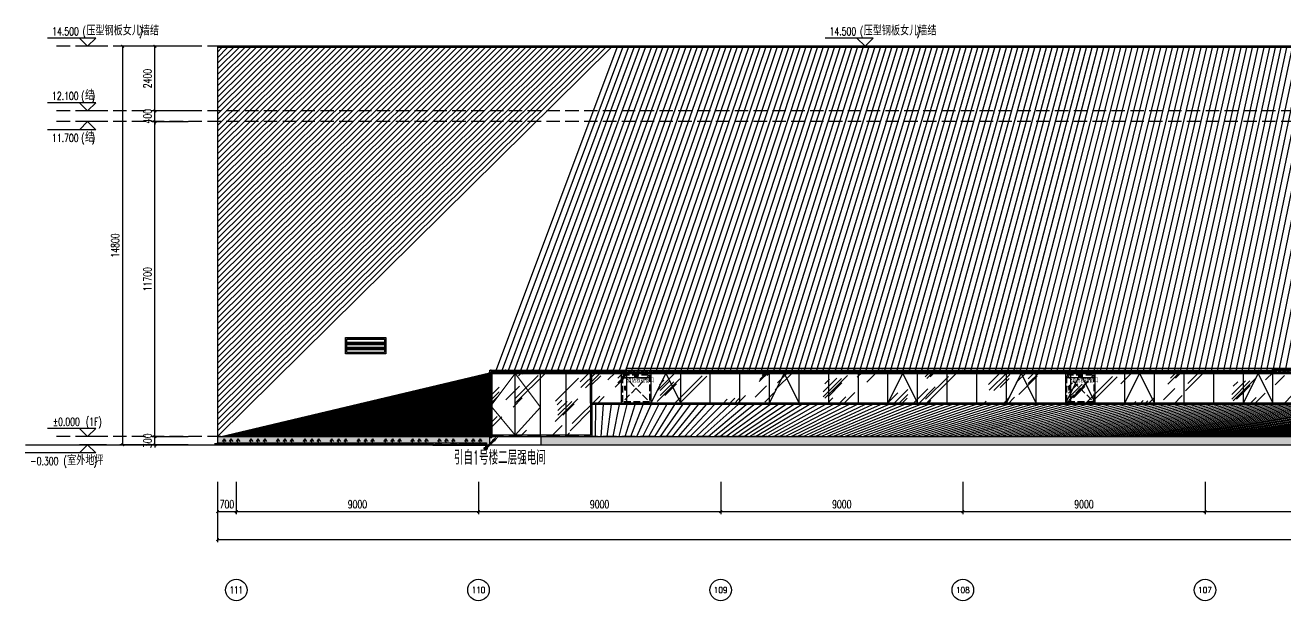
# Model space of a CAD drawing. Extents: x -2377130 to 293730, y -2 to 754590.
# Drawn here: x -1991350 to -1944505, y 511142 to 532519 of the extents above; entities that cross this region are included whole.
import ezdxf
from ezdxf.enums import TextEntityAlignment as Align

# ---------------------------------------------------------------- set-up
doc = ezdxf.new("R2010")
doc.units = 0
doc.header["$LTSCALE"] = 1000
doc.header["$MEASUREMENT"] = 0
for name, pattern in [('__DASH', [0.35, 0.25, -0.1]), ('DASH', [0.35, 0.25, -0.1]), ('DOTE', [2.42, 2, -0.2, 0.02, -0.2])]:
    doc.linetypes.add(name, pattern=pattern)
doc.layers.get('Defpoints').update_dxf_attribs({"color": 210})
doc.layers.add('.灯具', color=3, linetype='Continuous', lineweight=25)
doc.layers.add('A-WALL-HATCH', color=8, linetype='Continuous', lineweight=13)
for name, color, linetype in [('A-AXIS-D', 1, 'Continuous'), ('A-AXIS-DOTE', 14, 'DOTE'), ('A-HATCH-2', 251, 'Continuous'), ('A-LIN-V', 9, 'Continuous'), ('A-SFCE', 30, 'Continuous'), ('A-WINDOW', 140, 'Continuous'), ('AS-WALL', 40, 'Continuous'), ('DIM-照明', 3, 'Continuous'), ('DIM_ELEV', 3, 'Continuous'), ('EQUIP-照明', 3, 'Continuous'), ('LWIRE', 4, 'Continuous'), ('PUB_DIM', 3, 'Continuous'), ('PUB_TEXT', 7, 'Continuous'), ('SPACE', 7, 'Continuous'), ('SPACE_HATCH', 8, 'Continuous'), ('建-文字', 7, 'Continuous'), ('照明-灯具', 3, 'Continuous')]:
    doc.layers.add(name, color=color, linetype=linetype)
doc.styles.add('_TCH_AXIS', font='COMPLEX', dxfattribs={"bigfont": 'GBCBIG'})
doc.styles.add('_TCH_DIM', font='SIMPLEX', dxfattribs={"bigfont": 'GBCBIG'})
doc.styles.add('_TCH_DIM_T3', font='SIMPLEX', dxfattribs={"width": 0.705882, "bigfont": 'GBCBIG'})
doc.styles.add('_TCH_SPACE', font='SIMPLEX', dxfattribs={"height": 5, "bigfont": 'GBCBIG'})
doc.styles.add('_TEL_DIM', font='SIMPLEX', dxfattribs={"width": 0.8, "height": 3.5, "bigfont": 'HZTXT'})
doc.styles.add('A-STANDARD', font='SIMPLEX', dxfattribs={"bigfont": 'GBCBIG'})
doc.styles.get("Standard").update_dxf_attribs({"font": 'gbenor.shx', "bigfont": 'gbcbig.shx'})
doc.styles.add('TG_LINETYPE', font='SIMPLEX', dxfattribs={"width": 0.8, "height": 3, "bigfont": 'HZTXT'})
doc.linetypes.add('灯带', pattern='A,0.4,-0.9,["线条1",TG_LINETYPE,S=0.1,R=0,X=-0.8,Y=-0.15],0', length=1.3)
doc.dimstyles.new('_TCH_ARCH&&100', dxfattribs={"dimtxt": 297.5, "dimasz": 100, "dimexe": 100, "dimexo": 100, "dimgap": 126.25, "dimtad": 1, "dimdec": 0, "dimzin": 0, "dimdsep": 46, "dimtxsty": '_TCH_DIM_T3', "dimblk": 'ARCHTICK', "dimcen": 0.09, "dimclrt": 7, "dimazin": 2, "dimtfac": 1, "dimtdec": 0, "dimtix": 1, "dimtmove": 2, "dimatfit": 3, "dimfxl": 0, "dimtolj": 1, "dimtzin": 0, "dimarcsym": 0})
doc.dimstyles.new('_TCH_ARCH&&20', dxfattribs={"dimtxt": 59.5, "dimasz": 20, "dimexe": 20, "dimexo": 20, "dimgap": 25.25, "dimtad": 1, "dimdec": 0, "dimzin": 0, "dimdsep": 46, "dimtxsty": '_TCH_DIM_T3', "dimblk": 'ARCHTICK', "dimcen": 0.09, "dimclrt": 7, "dimazin": 2, "dimtfac": 1, "dimtdec": 0, "dimtix": 1, "dimtmove": 2, "dimatfit": 3, "dimfxl": 0, "dimtolj": 1, "dimtzin": 0, "dimarcsym": 0})
pattern_1 = [(0, (0, 0), (187.5, 187.5), [187.5, -187.5]), (0, (0, 70.31), (187.5, 187.5), [187.5, -187.5]), (0, (0, 140.62), (187.5, 187.5), [187.5, -187.5]), (90, (23.44, 164.06), (-187.5, 187.5), [187.5, -187.5]), (90, (93.75, 164.06), (-187.5, 187.5), [187.5, -187.5]), (90, (164.06, 164.06), (-187.5, 187.5), [187.5, -187.5])]

# ---------------------------------------------------------------- blocks, each defined once
blk = doc.blocks.new('_ArchTick')
at = {"color": 0, "linetype": 'ByBlock', "const_width": 0.4}
blk.add_lwpolyline([(-0.5, -0.5), (0.5, 0.5)], dxfattribs=at)
blk = doc.blocks.new('*D596')
at = {"layer": 'Defpoints', "color": 0}
for p in [(74222, -10680), (75222, -10680), (75222, -10754)]:
    blk.add_point(p, dxfattribs=at)
at = {"layer": 'PUB_DIM', "color": 0, "lineweight": -2}
for p, q in [((74222, -10700), (74222, -10774)), ((74222, -10754), (75222, -10754)), ((75222, -10700), (75222, -10774))]:
    blk.add_line(p, q, dxfattribs=at)
at = {"layer": 'PUB_DIM', "color": 0, "lineweight": -2, "xscale": 20, "yscale": 20, "zscale": 20, "rotation": 180}
blk.add_blockref('_ArchTick', (74222, -10754), dxfattribs=at)
at = {"layer": 'PUB_DIM', "color": 0, "lineweight": -2, "xscale": 20, "yscale": 20, "zscale": 20}
blk.add_blockref('_ArchTick', (75222, -10754), dxfattribs=at)
at = {"layer": 'PUB_DIM', "color": 7, "insert": (74722, -10699), "char_height": 59.5, "attachment_point": 5, "style": '_TCH_DIM_T3'}
blk.add_mtext('\\A1;1000', dxfattribs=at)
blk = doc.blocks.new('*D597')
at = {"layer": 'Defpoints', "color": 0}
for p in [(74323, -10659), (74374, -10659), (74323, -11659)]:
    blk.add_point(p, dxfattribs=at)
at = {"layer": 'PUB_DIM', "color": 0, "lineweight": -2}
for p, q in [((74343, -10659), (74394, -10659)), ((74374, -11659), (74374, -10659)), ((74343, -11659), (74394, -11659))]:
    blk.add_line(p, q, dxfattribs=at)
at = {"layer": 'PUB_DIM', "color": 0, "lineweight": -2, "xscale": 20, "yscale": 20, "zscale": 20}
for p, rotation in [((74374, -10659), 90), ((74374, -11659), 270)]:
    blk.add_blockref('_ArchTick', p, dxfattribs=dict(at, rotation=rotation))
at = {"layer": 'PUB_DIM', "color": 7, "insert": (74319, -11159), "char_height": 59.5, "attachment_point": 5, "rotation": 90, "style": '_TCH_DIM_T3'}
blk.add_mtext('\\A1;1000', dxfattribs=at)
blk = doc.blocks.new('w423432')
at = {"layer": 'A-WALL-HATCH'}
h = blk.add_hatch(dxfattribs=at)
h.set_pattern_fill('ANSI34', color=8, scale=20, angle=135)
h.set_pattern_definition([(180, (2307.32, -4367.45), (-1e-14, -190.5), []), (180, (2275.57, -4335.7), (-1e-14, -190.5), []), (180, (2243.82, -4303.95), (-1e-14, -190.5), []), (180, (2212.07, -4272.2), (-1e-14, -190.5), [])])
h.paths.add_polyline_path([(-1977090, 516500), (-1975690, 516500), (-1975690, 516000), (-1977090, 516000)])
at = {"layer": 'A-WINDOW', "color": 8}
for points in [[(-1977140, 516550), (-1975640, 516550), (-1975640, 515950), (-1977140, 515950)], [(-1977090, 516500), (-1975690, 516500), (-1975690, 516000), (-1977090, 516000)]]:
    blk.add_lwpolyline(points, close=True, dxfattribs=at)
blk = doc.blocks.new('*D474')
at = {"layer": 'A-AXIS-D', "color": 0, "lineweight": -2}
for p, q in [((-1947505, 515560), (-1947505, 514353)), ((-1938505, 515560), (-1938505, 514353)), ((-1947505, 514453), (-1938505, 514453))]:
    blk.add_line(p, q, dxfattribs=at)
at = {"layer": 'Defpoints', "color": 0}
for p in [(-1947505, 515660), (-1938505, 515660), (-1938505, 514453)]:
    blk.add_point(p, dxfattribs=at)
at = {"layer": 'A-AXIS-D', "color": 0, "lineweight": -2, "xscale": 100, "yscale": 100, "zscale": 100, "rotation": 180}
blk.add_blockref('_ArchTick', (-1947505, 514453), dxfattribs=at)
at = {"layer": 'A-AXIS-D', "color": 0, "lineweight": -2, "xscale": 100, "yscale": 100, "zscale": 100}
blk.add_blockref('_ArchTick', (-1938505, 514453), dxfattribs=at)
at = {"layer": 'A-AXIS-D', "color": 7, "insert": (-1943005, 514728), "char_height": 297.5, "attachment_point": 5, "style": '_TCH_DIM_T3'}
blk.add_mtext('\\A1;9000', dxfattribs=at)
blk = doc.blocks.new('*D473')
at = {"layer": 'A-AXIS-D', "color": 0, "lineweight": -2}
for p, q in [((-1956505, 515560), (-1956505, 514353)), ((-1947505, 515560), (-1947505, 514353)), ((-1956505, 514453), (-1947505, 514453))]:
    blk.add_line(p, q, dxfattribs=at)
at = {"layer": 'Defpoints', "color": 0}
for p in [(-1956505, 515660), (-1947505, 515660), (-1947505, 514453)]:
    blk.add_point(p, dxfattribs=at)
at = {"layer": 'A-AXIS-D', "color": 0, "lineweight": -2, "xscale": 100, "yscale": 100, "zscale": 100, "rotation": 180}
blk.add_blockref('_ArchTick', (-1956505, 514453), dxfattribs=at)
at = {"layer": 'A-AXIS-D', "color": 0, "lineweight": -2, "xscale": 100, "yscale": 100, "zscale": 100}
blk.add_blockref('_ArchTick', (-1947505, 514453), dxfattribs=at)
at = {"layer": 'A-AXIS-D', "color": 7, "insert": (-1952005, 514728), "char_height": 297.5, "attachment_point": 5, "style": '_TCH_DIM_T3'}
blk.add_mtext('\\A1;9000', dxfattribs=at)
blk = doc.blocks.new('*D472')
at = {"layer": 'A-AXIS-D', "color": 0, "lineweight": -2}
for p, q in [((-1965505, 515560), (-1965505, 514353)), ((-1956505, 515560), (-1956505, 514353)), ((-1965505, 514453), (-1956505, 514453))]:
    blk.add_line(p, q, dxfattribs=at)
at = {"layer": 'Defpoints', "color": 0}
for p in [(-1965505, 515660), (-1956505, 515660), (-1956505, 514453)]:
    blk.add_point(p, dxfattribs=at)
at = {"layer": 'A-AXIS-D', "color": 0, "lineweight": -2, "xscale": 100, "yscale": 100, "zscale": 100, "rotation": 180}
blk.add_blockref('_ArchTick', (-1965505, 514453), dxfattribs=at)
at = {"layer": 'A-AXIS-D', "color": 0, "lineweight": -2, "xscale": 100, "yscale": 100, "zscale": 100}
blk.add_blockref('_ArchTick', (-1956505, 514453), dxfattribs=at)
at = {"layer": 'A-AXIS-D', "color": 7, "insert": (-1961005, 514728), "char_height": 297.5, "attachment_point": 5, "style": '_TCH_DIM_T3'}
blk.add_mtext('\\A1;9000', dxfattribs=at)
blk = doc.blocks.new('*D471')
at = {"layer": 'A-AXIS-D', "color": 0, "lineweight": -2}
for p, q in [((-1974505, 515560), (-1974505, 514353)), ((-1965505, 515560), (-1965505, 514353)), ((-1974505, 514453), (-1965505, 514453))]:
    blk.add_line(p, q, dxfattribs=at)
at = {"layer": 'Defpoints', "color": 0}
for p in [(-1974505, 515660), (-1965505, 515660), (-1965505, 514453)]:
    blk.add_point(p, dxfattribs=at)
at = {"layer": 'A-AXIS-D', "color": 0, "lineweight": -2, "xscale": 100, "yscale": 100, "zscale": 100, "rotation": 180}
blk.add_blockref('_ArchTick', (-1974505, 514453), dxfattribs=at)
at = {"layer": 'A-AXIS-D', "color": 0, "lineweight": -2, "xscale": 100, "yscale": 100, "zscale": 100}
blk.add_blockref('_ArchTick', (-1965505, 514453), dxfattribs=at)
at = {"layer": 'A-AXIS-D', "color": 7, "insert": (-1970005, 514728), "char_height": 297.5, "attachment_point": 5, "style": '_TCH_DIM_T3'}
blk.add_mtext('\\A1;9000', dxfattribs=at)
blk = doc.blocks.new('*D470')
at = {"layer": 'A-AXIS-D', "color": 0, "lineweight": -2}
for p, q in [((-1983505, 515560), (-1983505, 514353)), ((-1974505, 515560), (-1974505, 514353)), ((-1983505, 514453), (-1974505, 514453))]:
    blk.add_line(p, q, dxfattribs=at)
at = {"layer": 'Defpoints', "color": 0}
for p in [(-1983505, 515660), (-1974505, 515660), (-1974505, 514453)]:
    blk.add_point(p, dxfattribs=at)
at = {"layer": 'A-AXIS-D', "color": 0, "lineweight": -2, "xscale": 100, "yscale": 100, "zscale": 100, "rotation": 180}
blk.add_blockref('_ArchTick', (-1983505, 514453), dxfattribs=at)
at = {"layer": 'A-AXIS-D', "color": 0, "lineweight": -2, "xscale": 100, "yscale": 100, "zscale": 100}
blk.add_blockref('_ArchTick', (-1974505, 514453), dxfattribs=at)
at = {"layer": 'A-AXIS-D', "color": 7, "insert": (-1979005, 514728), "char_height": 297.5, "attachment_point": 5, "style": '_TCH_DIM_T3'}
blk.add_mtext('\\A1;9000', dxfattribs=at)
blk = doc.blocks.new('*D469')
at = {"layer": 'A-AXIS-D', "color": 0, "lineweight": -2}
for p, q in [((-1984205, 515560), (-1984205, 514353)), ((-1983505, 515560), (-1983505, 514353)), ((-1984205, 514453), (-1983505, 514453))]:
    blk.add_line(p, q, dxfattribs=at)
at = {"layer": 'Defpoints', "color": 0}
for p in [(-1984205, 515660), (-1983505, 515660), (-1983505, 514453)]:
    blk.add_point(p, dxfattribs=at)
at = {"layer": 'A-AXIS-D', "color": 0, "lineweight": -2, "xscale": 100, "yscale": 100, "zscale": 100, "rotation": 180}
blk.add_blockref('_ArchTick', (-1984205, 514453), dxfattribs=at)
at = {"layer": 'A-AXIS-D', "color": 0, "lineweight": -2, "xscale": 100, "yscale": 100, "zscale": 100}
blk.add_blockref('_ArchTick', (-1983505, 514453), dxfattribs=at)
at = {"layer": 'A-AXIS-D', "color": 7, "insert": (-1983855, 514728), "char_height": 297.5, "attachment_point": 5, "style": '_TCH_DIM_T3'}
blk.add_mtext('\\A1;700', dxfattribs=at)
blk = doc.blocks.new('*D468')
at = {"layer": 'A-AXIS-D', "color": 0, "lineweight": -2}
for p, q in [((-1984205, 515146), (-1984205, 513313)), ((-1892805, 515146), (-1892805, 513313)), ((-1984205, 513413), (-1892805, 513413))]:
    blk.add_line(p, q, dxfattribs=at)
at = {"layer": 'Defpoints', "color": 0}
for p in [(-1984205, 515246), (-1892805, 515246), (-1892805, 513413)]:
    blk.add_point(p, dxfattribs=at)
at = {"layer": 'A-AXIS-D', "color": 0, "lineweight": -2, "xscale": 100, "yscale": 100, "zscale": 100, "rotation": 180}
blk.add_blockref('_ArchTick', (-1984205, 513413), dxfattribs=at)
at = {"layer": 'A-AXIS-D', "color": 0, "lineweight": -2, "xscale": 100, "yscale": 100, "zscale": 100}
blk.add_blockref('_ArchTick', (-1892805, 513413), dxfattribs=at)
at = {"layer": 'A-AXIS-D', "color": 7, "insert": (-1938505, 513688), "char_height": 297.5, "attachment_point": 5, "style": '_TCH_DIM_T3'}
blk.add_mtext('\\A1;91400', dxfattribs=at)
blk = doc.blocks.new('*D435')
at = {"layer": 'A-AXIS-D', "color": 0, "lineweight": -2}
for p, q in [((-1986495, 531737), (-1987828, 531737)), ((-1987728, 516937), (-1987728, 531737)), ((-1986495, 516937), (-1987828, 516937))]:
    blk.add_line(p, q, dxfattribs=at)
at = {"layer": 'Defpoints', "color": 0}
for p in [(-1987728, 531737), (-1986395, 531737), (-1986395, 516937)]:
    blk.add_point(p, dxfattribs=at)
at = {"layer": 'A-AXIS-D', "color": 0, "lineweight": -2, "xscale": 100, "yscale": 100, "zscale": 100}
for p, rotation in [((-1987728, 531737), 90), ((-1987728, 516937), 270)]:
    blk.add_blockref('_ArchTick', p, dxfattribs=dict(at, rotation=rotation))
at = {"layer": 'A-AXIS-D', "color": 7, "insert": (-1988003, 524337), "char_height": 297.5, "attachment_point": 5, "rotation": 90, "style": '_TCH_DIM_T3'}
blk.add_mtext('\\A1;14800', dxfattribs=at)
blk = doc.blocks.new('*D434')
at = {"layer": 'A-AXIS-D', "color": 0, "lineweight": -2}
for p, q in [((-1985295, 517237), (-1986628, 517237)), ((-1986528, 517237), (-1986528, 517337)), ((-1986528, 516937), (-1986528, 517237)), ((-1985295, 516937), (-1986628, 516937)), ((-1986528, 516937), (-1986528, 516837))]:
    blk.add_line(p, q, dxfattribs=at)
at = {"layer": 'Defpoints', "color": 0}
for p in [(-1986528, 517237), (-1985195, 517237), (-1985195, 516937)]:
    blk.add_point(p, dxfattribs=at)
at = {"layer": 'A-AXIS-D', "color": 0, "lineweight": -2, "xscale": 100, "yscale": 100, "zscale": 100}
for p, rotation in [((-1986528, 517237), 270), ((-1986528, 516937), 90)]:
    blk.add_blockref('_ArchTick', p, dxfattribs=dict(at, rotation=rotation))
at = {"layer": 'A-AXIS-D', "color": 7, "insert": (-1986803, 517087), "char_height": 297.5, "attachment_point": 5, "rotation": 90, "style": '_TCH_DIM_T3'}
blk.add_mtext('\\A1;300', dxfattribs=at)
blk = doc.blocks.new('*D433')
at = {"layer": 'A-AXIS-D', "color": 0, "lineweight": -2}
for p, q in [((-1985295, 528937), (-1986628, 528937)), ((-1986528, 517237), (-1986528, 528937)), ((-1985295, 517237), (-1986628, 517237))]:
    blk.add_line(p, q, dxfattribs=at)
at = {"layer": 'Defpoints', "color": 0}
for p in [(-1986528, 528937), (-1985195, 528937), (-1985195, 517237)]:
    blk.add_point(p, dxfattribs=at)
at = {"layer": 'A-AXIS-D', "color": 0, "lineweight": -2, "xscale": 100, "yscale": 100, "zscale": 100}
for p, rotation in [((-1986528, 528937), 90), ((-1986528, 517237), 270)]:
    blk.add_blockref('_ArchTick', p, dxfattribs=dict(at, rotation=rotation))
at = {"layer": 'A-AXIS-D', "color": 7, "insert": (-1986803, 523087), "char_height": 297.5, "attachment_point": 5, "rotation": 90, "style": '_TCH_DIM_T3'}
blk.add_mtext('\\A1;11700', dxfattribs=at)
blk = doc.blocks.new('*D432')
at = {"layer": 'A-AXIS-D', "color": 0, "lineweight": -2}
for p, q in [((-1986528, 529337), (-1986528, 529437)), ((-1985295, 529337), (-1986628, 529337)), ((-1985295, 528937), (-1986628, 528937)), ((-1986528, 528937), (-1986528, 529337)), ((-1986528, 528937), (-1986528, 528837))]:
    blk.add_line(p, q, dxfattribs=at)
at = {"layer": 'Defpoints', "color": 0}
for p in [(-1986528, 529337), (-1985195, 529337), (-1985195, 528937)]:
    blk.add_point(p, dxfattribs=at)
at = {"layer": 'A-AXIS-D', "color": 0, "lineweight": -2, "xscale": 100, "yscale": 100, "zscale": 100}
for p, rotation in [((-1986528, 529337), 270), ((-1986528, 528937), 90)]:
    blk.add_blockref('_ArchTick', p, dxfattribs=dict(at, rotation=rotation))
at = {"layer": 'A-AXIS-D', "color": 7, "insert": (-1986803, 529137), "char_height": 297.5, "attachment_point": 5, "rotation": 90, "style": '_TCH_DIM_T3'}
blk.add_mtext('\\A1;400', dxfattribs=at)
blk = doc.blocks.new('*D431')
at = {"layer": 'A-AXIS-D', "color": 0, "lineweight": -2}
for p, q in [((-1985295, 531737), (-1986628, 531737)), ((-1986528, 529337), (-1986528, 531737)), ((-1985295, 529337), (-1986628, 529337))]:
    blk.add_line(p, q, dxfattribs=at)
at = {"layer": 'Defpoints', "color": 0}
for p in [(-1986528, 531737), (-1985195, 531737), (-1985195, 529337)]:
    blk.add_point(p, dxfattribs=at)
at = {"layer": 'A-AXIS-D', "color": 0, "lineweight": -2, "xscale": 100, "yscale": 100, "zscale": 100}
for p, rotation in [((-1986528, 531737), 90), ((-1986528, 529337), 270)]:
    blk.add_blockref('_ArchTick', p, dxfattribs=dict(at, rotation=rotation))
at = {"layer": 'A-AXIS-D', "color": 7, "insert": (-1986803, 530537), "char_height": 297.5, "attachment_point": 5, "rotation": 90, "style": '_TCH_DIM_T3'}
blk.add_mtext('\\A1;2400', dxfattribs=at)
blk = doc.blocks.new('12ZA')
at = {"color": 3}
for p, q in [((11454727, 202786), (11455727, 202786)), ((11454727, 202712), (11454727, 202786)), ((11454727, 202712), (11454727, 202737)), ((11455727, 202712), (11454727, 202712)), ((11454812, 202763), (11454871, 202763)), ((11454812, 202734), (11454812, 202763)), ((11454871, 202734), (11454812, 202734)), ((11454871, 202763), (11454871, 202734)), ((11454969, 202763), (11455028, 202763)), ((11454969, 202734), (11454969, 202763)), ((11455028, 202734), (11454969, 202734)), ((11455028, 202763), (11455028, 202734)), ((11455126, 202763), (11455185, 202763)), ((11455126, 202734), (11455126, 202763)), ((11455185, 202734), (11455126, 202734)), ((11455185, 202763), (11455185, 202734)), ((11455283, 202763), (11455342, 202763)), ((11455283, 202734), (11455283, 202763)), ((11455342, 202734), (11455283, 202734)), ((11455342, 202763), (11455342, 202734)), ((11455439, 202763), (11455499, 202763)), ((11455439, 202734), (11455439, 202763)), ((11455499, 202734), (11455439, 202734)), ((11455499, 202763), (11455499, 202734)), ((11455596, 202763), (11455656, 202763)), ((11455596, 202734), (11455596, 202763)), ((11455656, 202734), (11455596, 202734)), ((11455656, 202763), (11455656, 202734)), ((11455727, 202712), (11455727, 202786)), ((11455727, 202737), (11455727, 202712))]:
    blk.add_line(p, q, dxfattribs=at)
for p in [(11454727, 202749), (11454727, 202749), (11454727, 202749), (11455227, 202786), (11455227, 202786), (11455227, 202786), (11455227, 202712), (11455227, 202712), (11455227, 202712), (11455727, 202749), (11455727, 202749), (11455727, 202749), (11455727, 202749), (11455727, 202749)]:
    blk.add_point(p, dxfattribs=at)
at = {"color": 3, "style": '_TEL_DIM', "flags": 1}
for tag in ['REMARK', 'A']:
    blk.add_attdef(tag, text='', height=0.01, dxfattribs=at).set_placement((11455227, 202712), align=Align.MIDDLE_CENTER)
blk = doc.blocks.new('$equip_U$00000141(SEELE-PC)')
at = {"color": 8}
for p in [(-1, 0), (0, 0.074), (0, -0.074), (1, -0.024)]:
    blk.add_point(p, dxfattribs=at)
at = {"color": 8, "xscale": 0.002, "yscale": 0.002, "zscale": 0.002}
blk.add_blockref('12ZA', (-22910.454, -405.497), dxfattribs=at)
at = {"color": 7, "style": '_TEL_DIM', "flags": 1}
for tag in ['A', 'REMARK']:
    blk.add_attdef(tag, text='', height=0.00002, dxfattribs=at).set_placement((0, 0), align=Align.MIDDLE_CENTER)
blk = doc.blocks.new('$equip_U$00000080(LAPTOP-0UNQ9FSO)')
at = {"color": 4}
blk.add_blockref('$equip_U$00000141(SEELE-PC)', (1, 0.074), dxfattribs=at)
at = {"color": 7, "style": '_TEL_DIM', "flags": 1}
for tag in ['A', 'REMARK']:
    blk.add_attdef(tag, text='', height=0.00002, dxfattribs=at).set_placement((0, 0), align=Align.MIDDLE_CENTER)
blk = doc.blocks.new('$equip_U$00000142(SEELE-PC)')
at = {"color": 3}
for p, q in [((-0.5, -0.074), (-0.5, 0.074)), ((-0.5, 0.074), (0.5, 0.074)), ((-0.331, -0.03), (-0.331, 0.029)), ((-0.331, 0.029), (-0.212, 0.029)), ((-0.212, 0.029), (-0.212, -0.03)), ((-0.017, -0.03), (-0.017, 0.029)), ((-0.017, 0.029), (0.102, 0.029)), ((0.102, 0.029), (0.102, -0.03)), ((0.297, -0.03), (0.297, 0.029)), ((0.297, 0.029), (0.416, 0.029)), ((0.416, 0.029), (0.416, -0.03)), ((0.5, -0.074), (0.5, 0.074)), ((-0.5, -0.074), (-0.5, -0.024)), ((-0.5, -0.074), (-0.5, -0.024)), ((0.5, -0.074), (-0.5, -0.074)), ((0.5, -0.074), (-0.5, -0.074)), ((-0.212, -0.03), (-0.331, -0.03)), ((0.102, -0.03), (-0.017, -0.03)), ((0.416, -0.03), (0.297, -0.03)), ((0.5, -0.024), (0.5, -0.074)), ((0.5, -0.024), (0.5, -0.074))]:
    blk.add_line(p, q, dxfattribs=at)
at = {"color": 8}
for p in [(-0.5, 0), (0, 0.074), (0.5, 0), (0, -0.074)]:
    blk.add_point(p, dxfattribs=at)
at = {"color": 7, "style": '_TEL_DIM', "flags": 1}
for tag in ['A', 'REMARK']:
    blk.add_attdef(tag, text='', height=0.00002, dxfattribs=at).set_placement((0, 0), align=Align.MIDDLE_CENTER)
blk = doc.blocks.new('$equip_U$00000081(LAPTOP-0UNQ9FSO)')
at = {"color": 4}
blk.add_blockref('$equip_U$00000142(SEELE-PC)', (0.5, 0.074), dxfattribs=at)
at = {"color": 7, "style": '_TEL_DIM', "flags": 1}
for tag in ['A', 'REMARK']:
    blk.add_attdef(tag, text='', height=0.00002, dxfattribs=at).set_placement((0, 0), align=Align.MIDDLE_CENTER)
blk = doc.blocks.new('12z7')
at = {"color": 3}
blk.add_lwpolyline([(12024483, 121558), (12024983, 121483), (12025483, 121558)], dxfattribs=at)
for p in [(12024483, 121520), (12024983, 121483), (12024984, 121558), (12025483, 121520)]:
    blk.add_point(p, dxfattribs=at)
at = {"layer": '照明-灯具', "color": 3}
for p, q in [((12024726, 121707), (12024659, 121607)), ((12024726, 121558), (12024726, 121707)), ((12024726, 121707), (12024792, 121607)), ((12024984, 121707), (12024917, 121607)), ((12024984, 121558), (12024984, 121707)), ((12024984, 121707), (12025050, 121607)), ((12025242, 121707), (12025175, 121607)), ((12025242, 121558), (12025242, 121707)), ((12025242, 121707), (12025308, 121607))]:
    blk.add_line(p, q, dxfattribs=at)
blk.add_lwpolyline([(12024483, 121558), (12025483, 121558), (12025483, 121483), (12024483, 121483)], close=True, dxfattribs=at)
for p in [(12024483, 121520), (12024483, 121483), (12024983, 121558), (12024984, 121558)]:
    blk.add_point(p, dxfattribs=at)
at = {"layer": '照明-灯具', "color": 3, "style": '_TEL_DIM', "flags": 1}
for tag in ['A', 'REMARK']:
    blk.add_attdef(tag, text='', height=0.01, dxfattribs=at).set_placement((12024984, 121558), align=Align.MIDDLE_CENTER)
blk = doc.blocks.new('$equip_U$00000150(SEELE-PC)')
at = {"color": 8}
for p in [(0, 0), (-1, -0.075), (0, -0.15), (1, -0.075)]:
    blk.add_point(p, dxfattribs=at)
at = {"color": 8, "xscale": 0.002, "yscale": 0.002, "zscale": 0.002}
blk.add_blockref('12z7', (-24049.967, -243.115), dxfattribs=at)
at = {"color": 7, "style": '_TEL_DIM', "flags": 1}
for tag in ['A', 'REMARK']:
    blk.add_attdef(tag, text='', height=0.00002, dxfattribs=at).set_placement((0, 0), align=Align.MIDDLE_CENTER)
blk = doc.blocks.new('$equip_U$00000075(LAPTOP-0UNQ9FSO)')
at = {"color": 4, "linetype": '灯带'}
blk.add_blockref('$equip_U$00000150(SEELE-PC)', (1, 0.15), dxfattribs=at)
at = {"color": 7, "style": '_TEL_DIM', "flags": 1}
for tag in ['A', 'REMARK']:
    blk.add_attdef(tag, text='', height=0.00002, dxfattribs=at).set_placement((0, 0), align=Align.MIDDLE_CENTER)
blk = doc.blocks.new('$TelecSys$00000079')
for p, q in [((0.7, 0.7), (0, 0)), ((0.1, 0.1), (0.1, 0.1)), ((-0.1, -0.1), (-0.1, -0.1))]:
    blk.add_line(p, q)
at = {"const_width": 0.142}
blk.add_lwpolyline([(-0.07, 0, 1), (0.07, 0, 1)], format="xyb", close=True, dxfattribs=at)
blk.add_solid([(0.63, 0.77), (0.77, 0.63), (1.15, 1.15)])
at = {"width": 0.8, "flags": 9}
blk.add_attdef('A', (0, 0), '', height=0.00002, dxfattribs=at)
blk = doc.blocks.new('紧急救援窗口')
at = {"layer": 'A-LIN-V', "color": 8, "linetype": 'DASH'}
blk.add_lwpolyline([(74221.8, -10659.1), (75221.8, -10659.1), (75221.8, -11659.1), (74221.8, -11659.1)], close=True, dxfattribs=at)
for points in [[(74221.8, -10659.1), (75221.8, -11659.1)], [(75221.8, -10659.1), (74221.8, -11659.1)]]:
    blk.add_lwpolyline(points, dxfattribs=at)
at = {"layer": '建-文字', "color": 8, "style": 'A-STANDARD'}
blk.add_text('消防救援窗口', height=168.79, dxfattribs=at).set_placement((74385.5, -10947.8))
at = {"layer": 'PUB_DIM', "color": 8}
for p1, p2, distance, picture, middle in [((74221.8, -10680.5), (75221.8, -10680.5), -73.3, '*D596', (74721.8, -10698.8)), ((74323, -11659.1), (74323, -10659.1), -51.4, '*D597', (74319.4, -11159.1))]:
    dim = blk.add_aligned_dim(p1=p1, p2=p2, distance=distance, dimstyle='_TCH_ARCH&&20', dxfattribs=at)
    dim.commit()
    dim.dimension.update_dxf_attribs({"geometry": picture, "text_midpoint": middle})
blk = doc.blocks.new('324343')
at = {"layer": 'SPACE_HATCH'}
h = blk.add_hatch(dxfattribs=at)
h.set_pattern_fill('土壤', color=8, scale=50, style=0)
h.set_pattern_definition(pattern_1)
h.paths.add_polyline_path([(-1934027, 518487), (-1937229, 518487), (-1937229, 519587), (-1934027, 519587)])
h = blk.add_hatch(dxfattribs=at)
h.set_pattern_fill('土壤', color=8, scale=50, style=0)
h.set_pattern_definition(pattern_1)
h.paths.add_polyline_path([(-1929625, 518487), (-1932827, 518487), (-1932827, 519587), (-1929625, 519587)])
h = blk.add_hatch(dxfattribs=at)
h.set_pattern_fill('土壤', color=8, scale=50, style=0)
h.set_pattern_definition(pattern_1)
h.paths.add_polyline_path([(-1921872, 518487), (-1928425, 518487), (-1928425, 519587), (-1921872, 519587)])
h = blk.add_hatch(dxfattribs=at)
h.set_pattern_fill('土壤', color=8, scale=50, style=0)
h.set_pattern_definition(pattern_1)
h.paths.add_polyline_path([(-1916420, 518487), (-1919621, 518487), (-1919621, 519587), (-1916420, 519587)])
h = blk.add_hatch(dxfattribs=at)
h.set_pattern_fill('土壤', color=8, scale=50, style=0)
h.set_pattern_definition(pattern_1)
h.paths.add_polyline_path([(-1915219, 518487), (-1913118, 518487), (-1913118, 519587), (-1915219, 519587)])
h = blk.add_hatch(dxfattribs=at)
h.set_pattern_fill('土壤', color=8, scale=50, style=0)
h.set_pattern_definition(pattern_1)
h.paths.add_polyline_path([(-1909555, 518487), (-1910955, 518487), (-1910955, 519587), (-1909555, 519587)])
h.paths.add_polyline_path([(-1910545, 518664), (-1909841, 518664), (-1909841, 518794), (-1910545, 518794)])
h.paths.add_polyline_path([(-1910306, 518571), (-1910081, 518571), (-1910081, 518655), (-1910306, 518655)])
at = {"layer": 'A-WALL-HATCH', "color": 8}
blk.add_lwpolyline([(-1973146, 519587), (-1974047, 518380), (-1973146, 517287), (-1972195, 518330), (-1973146, 519587)], dxfattribs=at)
at = {"layer": 'A-WINDOW', "color": 8}
for p, q in [((-1910955, 530487), (-1909555, 530487)), ((-1910955, 530437), (-1909555, 530437)), ((-1910955, 529287), (-1909555, 529287)), ((-1910955, 529237), (-1909555, 529237)), ((-1910955, 528087), (-1909555, 528087)), ((-1910955, 528037), (-1909555, 528037)), ((-1910955, 526887), (-1909555, 526887)), ((-1910955, 526837), (-1909555, 526837)), ((-1910955, 525687), (-1909555, 525687)), ((-1910955, 525637), (-1909555, 525637)), ((-1910955, 524487), (-1909555, 524487)), ((-1910955, 524437), (-1909555, 524437)), ((-1910955, 523287), (-1909555, 523287)), ((-1910955, 523237), (-1909555, 523237)), ((-1910955, 522087), (-1909555, 522087)), ((-1910955, 522037), (-1909555, 522037)), ((-1910955, 520887), (-1909555, 520887)), ((-1910955, 520837), (-1909555, 520837)), ((-1974097, 517237), (-1974097, 519637)), ((-1974097, 519637), (-1911405, 519637)), ((-1973146, 517287), (-1973146, 519587)), ((-1972195, 517287), (-1972195, 519587)), ((-1971243, 517287), (-1971243, 519587)), ((-1970343, 518487), (-1970343, 519587)), ((-1969192, 518487), (-1969192, 519587)), ((-1968092, 518487), (-1968092, 519587)), ((-1966991, 518487), (-1966991, 519587)), ((-1965891, 518487), (-1965891, 519587)), ((-1964790, 518487), (-1964790, 519587)), ((-1963690, 518487), (-1963690, 519587)), ((-1962589, 518487), (-1962589, 519587)), ((-1961489, 518487), (-1961489, 519587)), ((-1960388, 518487), (-1960388, 519587)), ((-1959288, 518487), (-1959288, 519587)), ((-1958187, 518487), (-1958187, 519587)), ((-1957087, 518487), (-1957087, 519587)), ((-1955987, 518487), (-1955987, 519587)), ((-1954886, 518487), (-1954886, 519587)), ((-1953786, 518487), (-1953786, 519587)), ((-1952685, 518487), (-1952685, 519587)), ((-1951585, 518487), (-1951585, 519587)), ((-1950484, 518487), (-1950484, 519587)), ((-1949384, 518487), (-1949384, 519587)), ((-1948283, 518487), (-1948283, 519587)), ((-1947183, 518487), (-1947183, 519587)), ((-1946082, 518487), (-1946082, 519587)), ((-1944982, 518487), (-1944982, 519587)), ((-1943881, 518487), (-1943881, 519587)), ((-1942781, 518487), (-1942781, 519587)), ((-1941681, 518487), (-1941681, 519587)), ((-1940580, 518487), (-1940580, 519587)), ((-1939480, 518487), (-1939480, 519587)), ((-1938379, 518487), (-1938379, 519587)), ((-1937279, 518487), (-1937279, 519587)), ((-1937229, 518487), (-1937229, 519587)), ((-1936228, 518487), (-1936228, 519587)), ((-1936178, 518487), (-1936178, 519587)), ((-1936128, 518487), (-1936128, 519587)), ((-1935128, 518487), (-1935128, 519587)), ((-1935078, 518487), (-1935078, 519587)), ((-1935028, 518487), (-1935028, 519587)), ((-1934027, 518487), (-1934027, 519587)), ((-1933977, 518487), (-1933977, 519587)), ((-1932877, 518487), (-1932877, 519587)), ((-1932827, 518487), (-1932827, 519587)), ((-1931826, 518487), (-1931826, 519587)), ((-1931776, 518487), (-1931776, 519587)), ((-1930676, 518487), (-1930676, 519587)), ((-1930626, 518487), (-1930626, 519587)), ((-1929625, 518487), (-1929625, 519587)), ((-1929575, 518487), (-1929575, 519587)), ((-1928475, 518487), (-1928475, 519587)), ((-1928425, 518487), (-1928425, 519587)), ((-1927424, 518487), (-1927424, 519587)), ((-1927374, 518487), (-1927374, 519587)), ((-1926274, 518487), (-1926274, 519587)), ((-1926224, 518487), (-1926224, 519587)), ((-1925224, 518487), (-1925224, 519587)), ((-1925174, 518487), (-1925174, 519587)), ((-1924073, 518487), (-1924073, 519587)), ((-1924023, 518487), (-1924023, 519587)), ((-1923023, 518487), (-1923023, 519587)), ((-1922973, 518487), (-1922973, 519587)), ((-1921872, 518487), (-1921872, 519587)), ((-1921822, 518487), (-1921822, 519587)), ((-1920822, 518487), (-1920822, 519587)), ((-1920772, 518487), (-1920772, 519587)), ((-1919671, 518487), (-1919671, 519587)), ((-1919621, 518487), (-1919621, 519587)), ((-1918621, 518487), (-1918621, 519587)), ((-1918571, 518487), (-1918571, 519587)), ((-1917470, 518487), (-1917470, 519587)), ((-1917420, 518487), (-1917420, 519587)), ((-1916420, 518487), (-1916420, 519587)), ((-1916370, 518487), (-1916370, 519587)), ((-1915269, 518487), (-1915269, 519587)), ((-1915219, 518487), (-1915219, 519587)), ((-1914219, 518487), (-1914219, 519587)), ((-1914169, 518487), (-1914169, 519587)), ((-1914119, 518487), (-1914119, 519587)), ((-1913118, 518487), (-1913118, 519587)), ((-1913068, 518487), (-1913068, 519587)), ((-1913018, 518487), (-1913018, 519587)), ((-1912018, 518487), (-1912018, 519587)), ((-1911968, 519637), (-1911005, 519637)), ((-1911968, 519587), (-1911968, 518487)), ((-1911968, 518487), (-1911968, 519587)), ((-1911918, 519587), (-1911005, 519587)), ((-1911918, 518487), (-1911918, 519587)), ((-1910955, 519637), (-1909555, 519637)), ((-1910955, 519587), (-1909555, 519587)), ((-1909505, 518437), (-1970293, 518437)), ((-1970293, 518437), (-1970293, 517237)), ((-1911005, 518487), (-1911918, 518487)), ((-1910055, 518487), (-1910955, 518487)), ((-1970293, 517237), (-1974097, 517237))]:
    blk.add_line(p, q, dxfattribs=at)
for points in [[(-1911005, 519637), (-1911005, 531737), (-1909505, 531737), (-1909505, 518437), (-1911005, 518437)], [(-1910955, 519637), (-1910955, 531687), (-1909555, 531687), (-1909555, 519637)], [(-1970343, 518487), (-1970343, 517287), (-1974047, 517287), (-1974047, 519587), (-1911968, 519587)], [(-1970293, 518437), (-1970293, 519587)], [(-1968092, 518487), (-1967545, 519587), (-1966991, 518487)], [(-1963690, 518487), (-1963143, 519587), (-1962589, 518487)], [(-1959288, 518487), (-1958741, 519587), (-1958187, 518487)], [(-1954886, 518487), (-1954340, 519587), (-1953786, 518487)], [(-1952685, 518487), (-1952139, 519587), (-1951585, 518487)], [(-1950484, 518487), (-1949938, 519587), (-1949384, 518487)], [(-1946082, 518487), (-1945536, 519587), (-1944982, 518487)], [(-1941681, 518487), (-1941134, 519587), (-1940580, 518487)], [(-1937279, 518487), (-1936732, 519587), (-1936178, 518487)], [(-1935078, 518487), (-1935624, 519587), (-1936178, 518487)], [(-1935078, 518487), (-1934531, 519587), (-1933977, 518487)], [(-1932877, 518487), (-1932330, 519587), (-1931776, 518487)], [(-1931776, 518487), (-1931230, 519587), (-1930676, 518487)], [(-1930626, 518487), (-1930100, 519587), (-1929625, 518487)], [(-1928475, 518487), (-1927928, 519587), (-1927374, 518487)], [(-1927374, 518487), (-1926828, 519587), (-1926274, 518487)], [(-1926274, 518487), (-1925727, 519587), (-1925174, 518487)], [(-1925174, 518487), (-1924627, 519587), (-1924073, 518487)], [(-1924073, 518487), (-1923527, 519587), (-1922973, 518487)], [(-1922973, 518487), (-1922426, 519587), (-1921872, 518487)], [(-1919671, 518487), (-1919125, 519587), (-1918571, 518487)], [(-1917470, 518487), (-1916924, 519587), (-1916370, 518487)], [(-1915269, 518487), (-1914723, 519587), (-1914169, 518487)], [(-1913068, 518487), (-1913615, 519587), (-1914169, 518487)], [(-1911005, 518487), (-1911005, 519587)], [(-1909555, 519637), (-1909555, 518487), (-1910955, 518487), (-1910955, 519587)], [(-1910955, 518487), (-1910955, 519587)], [(-1910955, 518487), (-1910255, 519587), (-1909555, 518487)], [(-1911968, 518487), (-1970293, 518487)]]:
    blk.add_lwpolyline(points, dxfattribs=at)
at = {"layer": 'A-SFCE', "color": 8}
for p in [(-2043369, 530188), (-2026863, 530188), (-2008135, 530188), (-1990547, 530188)]:
    blk.add_blockref('紧急救援窗口', p, dxfattribs=at)
at = {"layer": 'SPACE', "color": 8, "style": '_TCH_SPACE'}
for p in [(-1931407, 519900), (-1925397, 519910), (-1935847, 519860), (-1918337, 519850), (-1914657, 519850), (-1910532, 518690)]:
    blk.add_text('自然补风窗，有效面积', height=96.5, dxfattribs=at).set_placement(p)
at = {"layer": 'SPACE', "color": 8, "style": '_TCH_SPACE', "width": 0.705882}
for s, height, p in [('3.52m', 59.5, (-1935617, 519758)), ('2', 29.8, (-1935417, 519793)), ('3.52m', 59.5, (-1931177, 519798)), ('2', 29.8, (-1930977, 519833)), ('7.21m', 59.5, (-1925163, 519808)), ('2', 29.8, (-1924971, 519843)), ('3.52m', 59.5, (-1918107, 519748)), ('2', 29.8, (-1917907, 519783)), ('2.31m', 59.5, (-1914423, 519748)), ('2', 29.8, (-1914231, 519783)), ('1.54m', 59.5, (-1910298, 518588)), ('2', 29.8, (-1910106, 518623))]:
    blk.add_text(s, height=height, dxfattribs=at).set_placement(p)

msp = doc.modelspace()

# ---------------------------------------------------------------- hatches: boundary and pattern name
at = {"layer": 'A-HATCH-2'}
h = msp.add_hatch(dxfattribs=at)
h.set_pattern_fill('ANSI31', color=8, scale=150, angle=45)
h.set_pattern_definition([(90, (-40600465371, -3384804562), (-238.125, -2e-30), [])])
h.paths.add_polyline_path([(-1979397.3, 520367.5), (-1979397.3, 520867.5), (-1977997.3, 520867.5), (-1977997.3, 520367.5)])
h.paths.add_polyline_path([(-1979397.3, 520367.5), (-1979397.3, 520867.5), (-1977997.3, 520867.5), (-1977997.3, 520367.5)])
h.paths.add_polyline_path([(-1979447.3, 520317.5), (-1979447.3, 520917.5), (-1977947.3, 520917.5), (-1977947.3, 520317.5)])
h.paths.add_polyline_path([(-1984205, 517237.5), (-1974097.6, 517237.5), (-1974097.6, 519637.5), (-1911005, 519637.5), (-1911005, 531687.5), (-1984205, 531687.5)])
h = msp.add_hatch(dxfattribs=at)
h.set_pattern_fill('ANSI31', color=8, scale=150, angle=45)
h.set_pattern_definition([(90, (-40600469991, -3384804562), (-238.125, -2e-30), [])])
h.paths.add_polyline_path([(-1970200.3, 517237.5), (-1909505, 517237.5), (-1909505, 518437.5), (-1970200.3, 518437.5)])
h = msp.add_hatch(dxfattribs=at)
h.set_pattern_fill('ANSI38', color=8, scale=150)
h.set_pattern_definition([(45, (0, 0), (-168.379802, 168.379802), []), (135, (0, 0), (-505.139407, 168.379802), [595.3125, -357.1875])])
h.paths.add_polyline_path([(-1972194.9, 517237.5), (-1892805, 517237.5), (-1892805, 516937.5), (-1972194.9, 516937.5)])
h.paths.add_polyline_path([(-1974097.3, 517237.5), (-1984205, 517237.5), (-1984205, 516937.5), (-1974097.3, 516937.5)])
at = {"layer": 'A-WALL-HATCH'}
h = msp.add_hatch(dxfattribs=at)
h.set_pattern_fill('玻璃2', color=8, scale=200)
h.set_pattern_definition([(45, (240, 120), (0, 3054.7013), [1200, -720, 1200, -720, 480, -1046.5631]), (45, (180, 180), (0, 3054.7013), [960, -1200, 720, -720, 840, -926.5631]), (45, (180, 360), (0, 3054.7013), [720, -1440, 480, -720, 1080, -926.5631]), (45, (360, 180), (0, 3054.7013), [720, -1440, 600, -2606.563]), (45, (540, 360), (0, 3054.7013), [360, -1800, 240, -2966.563]), (45, (240, 660), (0, 3054.7013), [240, -1800, 240, -960, 600, -1526.5631]), (45, (1320, 480), (0, 3054.7013), [1200, -1800, 1440, -950.563]), (45, (1320, 300), (0, 3054.7013), [1680, -1200, 1800, -710.563]), (45, (1620, 540), (0, -3394.1125), [1200, -1680, 960, -1526.563]), (45, (1440, 900), (0, 3054.7013), [600, -2400, 720, -1646.563]), (45, (1800, 720), (0, 3054.7013), [480, -2400, 480, -2006.563])])
h.paths.add_polyline_path([(-1911005, 531737.5), (-1909505, 531737.5), (-1909505, 518437.5), (-1970292.6, 518437.5), (-1970292.6, 517237.5), (-1974097.3, 517237.5), (-1974097.3, 519637.5), (-1911005, 519637.5)])

# ---------------------------------------------------------------- linework, layer by layer
at = {"layer": 'A-AXIS-D', "color": 8}
for centre in [(-1983506.1, 511541.7), (-1974506.1, 511541.7), (-1965506.1, 511541.7), (-1956506.1, 511541.7), (-1947506.1, 511541.7)]:
    msp.add_circle(centre, 400, dxfattribs=at)
at = {"layer": 'A-AXIS-DOTE', "color": 8, "linetype": '__DASH', "ltscale": 2}
for p, q in [((-1886081.9, 531737.5), (-1990280, 531737.5)), ((-1886081.9, 529337.5), (-1990280, 529337.5)), ((-1886081.9, 528937.5), (-1990280, 528937.5)), ((-1886081.9, 517237.5), (-1990280, 517237.5))]:
    msp.add_line(p, q, dxfattribs=at)
at = {"layer": 'A-LIN-V', "color": 8}
for p, q in [((-1984205, 531737.5), (-1984205, 516937.5)), ((-1892805, 531737.5), (-1984205, 531737.5)), ((-1911005, 531687.5), (-1984205, 531687.5)), ((-1910405, 518437.5), (-1965505, 518437.5)), ((-1984205, 517237.5), (-1892805, 517237.5)), ((-1974097.3, 517237.5), (-1974097.3, 516937.5)), ((-1972194.6, 517237.5), (-1972194.6, 516937.5))]:
    msp.add_line(p, q, dxfattribs=at)
at = {"layer": 'AS-WALL', "color": 8}
msp.add_line((-1991340, 516937.5), (-1885110, 516937.5), dxfattribs=at)
at = {"layer": 'DIM-照明', "color": 6}
for points in [[(-1969005, 519680), (-1969005, 519760), (-1969005, 519780), (-1911220, 519780), (-1911220, 531810)], [(-1945005, 519674.5), (-1945005, 519760), (-1911170, 519760), (-1911170, 531810)], [(-1969005, 519680), (-1974040, 519680), (-1974040, 517711.5)], [(-1945005, 519674.5), (-1968005, 519674.5)], [(-1974230, 516820), (-1974230, 516910), (-1976205, 516910), (-1976205, 516970), (-1984310, 516970)], [(-1974205, 516820), (-1974205, 516970), (-1975205, 516970)]]:
    msp.add_lwpolyline(points, dxfattribs=at)
at = {"layer": 'DIM_ELEV', "color": 8}
for p, q in [((-1988730.1, 532037.5), (-1990518.1, 532037.5)), ((-1989030.1, 531737.5), (-1989330.1, 532037.5)), ((-1988330.1, 531737.5), (-1989330.1, 531737.5)), ((-1989030.1, 531737.5), (-1988730.1, 532037.5)), ((-1959840.1, 532037.5), (-1961628.1, 532037.5)), ((-1960140.1, 531737.5), (-1960440.1, 532037.5)), ((-1959440.1, 531737.5), (-1960440.1, 531737.5)), ((-1960140.1, 531737.5), (-1959840.1, 532037.5)), ((-1988730.1, 529637.5), (-1990518.1, 529637.5)), ((-1989030.1, 529337.5), (-1989330.1, 529637.5)), ((-1989030.1, 529337.5), (-1988730.1, 529637.5)), ((-1988330.1, 529337.5), (-1989330.1, 529337.5)), ((-1989030.1, 528937.5), (-1989330.1, 528637.5)), ((-1988330.1, 528937.5), (-1989330.1, 528937.5)), ((-1989030.1, 528937.5), (-1988730.1, 528637.5)), ((-1988730.1, 528637.5), (-1990518.1, 528637.5)), ((-1988730.1, 517537.5), (-1990518.1, 517537.5)), ((-1989030.1, 517237.5), (-1989330.1, 517537.5)), ((-1988330.1, 517237.5), (-1989330.1, 517237.5)), ((-1989030.1, 517237.5), (-1988730.1, 517537.5)), ((-1989030.1, 516937.5), (-1989330.1, 516637.5)), ((-1988330.1, 516937.5), (-1989330.1, 516937.5)), ((-1989030.1, 516937.5), (-1988730.1, 516637.5)), ((-1988730.1, 516637.5), (-1991350, 516637.5))]:
    msp.add_line(p, q, dxfattribs=at)

# ---------------------------------------------------------------- block references
at = {"layer": 'A-LIN-V', "color": 8}
msp.add_blockref('324343', (0, 0), dxfattribs=at)
at = {"layer": 'A-WALL-HATCH', "color": 8}
msp.add_blockref('w423432', (-2307.3, 4367.5), dxfattribs=at)
at = {"layer": 'EQUIP-照明', "color": 8, "xscale": 500, "yscale": 500, "zscale": 500, "rotation": 270}
for name, p in [('$equip_U$00000080(LAPTOP-0UNQ9FSO)', (-1974079, 519711.5)), ('$equip_U$00000080(LAPTOP-0UNQ9FSO)', (-1974079, 518711.5)), ('$equip_U$00000081(LAPTOP-0UNQ9FSO)', (-1974079, 517711.5))]:
    msp.add_blockref(name, p, dxfattribs=at)
at = {"layer": 'EQUIP-照明', "color": 8, "xscale": 500, "yscale": 500, "zscale": 500}
for name, p in [('$equip_U$00000080(LAPTOP-0UNQ9FSO)', (-1974005, 519637.5)), ('$equip_U$00000080(LAPTOP-0UNQ9FSO)', (-1973005, 519637.5)), ('$equip_U$00000080(LAPTOP-0UNQ9FSO)', (-1972005, 519637.5)), ('$equip_U$00000080(LAPTOP-0UNQ9FSO)', (-1971005, 519637.5)), ('$equip_U$00000080(LAPTOP-0UNQ9FSO)', (-1970005, 519637.5)), ('$equip_U$00000080(LAPTOP-0UNQ9FSO)', (-1969005, 519637.5)), ('$equip_U$00000080(LAPTOP-0UNQ9FSO)', (-1968005, 519637.5)), ('$equip_U$00000080(LAPTOP-0UNQ9FSO)', (-1967005, 519637.5)), ('$equip_U$00000080(LAPTOP-0UNQ9FSO)', (-1966005, 519637.5)), ('$equip_U$00000080(LAPTOP-0UNQ9FSO)', (-1965005, 519637.5)), ('$equip_U$00000080(LAPTOP-0UNQ9FSO)', (-1964005, 519637.5)), ('$equip_U$00000080(LAPTOP-0UNQ9FSO)', (-1963005, 519637.5)), ('$equip_U$00000080(LAPTOP-0UNQ9FSO)', (-1962005, 519637.5)), ('$equip_U$00000080(LAPTOP-0UNQ9FSO)', (-1961005, 519637.5)), ('$equip_U$00000080(LAPTOP-0UNQ9FSO)', (-1960005, 519637.5)), ('$equip_U$00000080(LAPTOP-0UNQ9FSO)', (-1959005, 519637.5)), ('$equip_U$00000080(LAPTOP-0UNQ9FSO)', (-1958005, 519637.5)), ('$equip_U$00000080(LAPTOP-0UNQ9FSO)', (-1957005, 519637.5)), ('$equip_U$00000080(LAPTOP-0UNQ9FSO)', (-1956005, 519637.5)), ('$equip_U$00000080(LAPTOP-0UNQ9FSO)', (-1955005, 519637.5)), ('$equip_U$00000080(LAPTOP-0UNQ9FSO)', (-1954005, 519637.5)), ('$equip_U$00000080(LAPTOP-0UNQ9FSO)', (-1953005, 519637.5)), ('$equip_U$00000080(LAPTOP-0UNQ9FSO)', (-1952005, 519637.5)), ('$equip_U$00000080(LAPTOP-0UNQ9FSO)', (-1951005, 519637.5)), ('$equip_U$00000080(LAPTOP-0UNQ9FSO)', (-1950005, 519637.5)), ('$equip_U$00000080(LAPTOP-0UNQ9FSO)', (-1949005, 519637.5)), ('$equip_U$00000080(LAPTOP-0UNQ9FSO)', (-1948005, 519637.5)), ('$equip_U$00000080(LAPTOP-0UNQ9FSO)', (-1947005, 519637.5)), ('$equip_U$00000080(LAPTOP-0UNQ9FSO)', (-1946005, 519637.5)), ('$equip_U$00000080(LAPTOP-0UNQ9FSO)', (-1945005, 519637.5)), ('$equip_U$00000075(LAPTOP-0UNQ9FSO)', (-1984205, 516937.5)), ('$equip_U$00000075(LAPTOP-0UNQ9FSO)', (-1983205, 516937.5)), ('$equip_U$00000075(LAPTOP-0UNQ9FSO)', (-1982205, 516937.5)), ('$equip_U$00000075(LAPTOP-0UNQ9FSO)', (-1981205, 516937.5)), ('$equip_U$00000075(LAPTOP-0UNQ9FSO)', (-1980205, 516937.5)), ('$equip_U$00000075(LAPTOP-0UNQ9FSO)', (-1979205, 516937.5)), ('$equip_U$00000075(LAPTOP-0UNQ9FSO)', (-1978205, 516937.5)), ('$equip_U$00000075(LAPTOP-0UNQ9FSO)', (-1977205, 516937.5)), ('$equip_U$00000075(LAPTOP-0UNQ9FSO)', (-1976205, 516937.5)), ('$equip_U$00000075(LAPTOP-0UNQ9FSO)', (-1975205, 516937.5))]:
    msp.add_blockref(name, p, dxfattribs=at)
at = {"layer": 'LWIRE', "color": 6, "xscale": 400, "yscale": 400, "zscale": 400}
for p in [(-1974270, 516801.5), (-1974205, 516801.5)]:
    msp.add_blockref('$TelecSys$00000079', p, dxfattribs=at)

# ---------------------------------------------------------------- texts
at = {"layer": '.灯具', "color": 7, "linetype": 'ByBlock', "style": '_TEL_DIM', "width": 0.5}
msp.add_text('引自1号楼二层强电间', height=525, rotation=0.00525, dxfattribs=at).set_placement((-1975419.2, 516199.8))
at = {"layer": 'PUB_TEXT', "color": 8, "style": '_TCH_DIM', "width": 0.705882}
for s, p in [('14.500', (-1990348.1, 532142.5)), ('(', (-1989218.1, 532142.5)), (')', (-1987112.1, 532142.5)), ('14.500', (-1961458.1, 532142.5)), ('(', (-1960328.1, 532142.5)), (')', (-1958222.1, 532142.5)), ('12.100', (-1990356.1, 529742.5)), ('(', (-1989266.1, 529742.5)), (')', (-1988880.3, 529742.5)), ('11.700', (-1990356.1, 528182.5)), ('(', (-1989266.1, 528182.5)), (')', (-1988880.3, 528182.5)), ('%%P0.000', (-1990328.1, 517642.5)), ('(1F)', (-1989098.1, 517642.5)), ('-0.300', (-1991160, 516182.5)), ('(', (-1989930, 516182.5)), (')', (-1988807, 516182.5))]:
    msp.add_text(s, height=297.5, dxfattribs=at).set_placement(p)
at = {"layer": 'PUB_TEXT', "color": 8, "style": '_TCH_DIM'}
for s, height, p in [('压型钢板女儿墙结', 337.59, (-1989078.1, 532142.5)), ('压型钢板女儿墙结', 337.59, (-1960188.1, 532142.5)), ('结', 337.6, (-1989126.1, 529742.5)), ('结', 337.6, (-1989126.1, 528182.5)), ('室外地坪', 337.59, (-1989790, 516182.5))]:
    msp.add_text(s, height=height, dxfattribs=at).set_placement(p)
at = {"layer": 'PUB_TEXT', "color": 8, "style": '_TCH_AXIS'}
for s, height, p, p2 in [('111', 265.5, (-1983752.7, 511409), (-1983259.6, 511409)), ('110', 241.21, (-1974758.8, 511421.1), (-1974253.4, 511421.1)), ('109', 220.59, (-1965763.5, 511431.4), (-1965248.8, 511431.4)), ('108', 220.59, (-1956763.5, 511431.4), (-1956248.8, 511431.4)), ('107', 220.59, (-1947763.5, 511431.4), (-1947248.8, 511431.4))]:
    msp.add_text(s, height=height, dxfattribs=at).set_placement(p, p2, align=Align.FIT)

# ---------------------------------------------------------------- dimensions: what is measured, and where the dimension line sits
at = {"layer": 'A-AXIS-D', "color": 8}
for p1, p2, picture, middle in [((-1986395.1, 516937.5), (-1986395.1, 531737.5), '*D435', (-1988003.4, 524337.5)), ((-1985195.1, 529337.5), (-1985195.1, 531737.5), '*D431', (-1986803.4, 530537.5)), ((-1985195.1, 528937.5), (-1985195.1, 529337.5), '*D432', (-1986803.4, 529137.5)), ((-1985195.1, 517237.5), (-1985195.1, 528937.5), '*D433', (-1986803.4, 523087.5)), ((-1985195.1, 516937.5), (-1985195.1, 517237.5), '*D434', (-1986803.4, 517087.5))]:
    dim = msp.add_aligned_dim(p1=p1, p2=p2, distance=1333.3, dimstyle='_TCH_ARCH&&100', dxfattribs=at)
    dim.commit()
    dim.dimension.update_dxf_attribs({"geometry": picture, "text_midpoint": middle})
for base, p1, p2, picture, middle in [((-1983505, 514453.4), (-1984205, 515660), (-1983505, 515660), '*D469', (-1983855, 514728.4)), ((-1974505, 514453.4), (-1983505, 515660), (-1974505, 515660), '*D470', (-1979005, 514728.4)), ((-1965505, 514453.4), (-1974505, 515660), (-1965505, 515660), '*D471', (-1970005, 514728.4)), ((-1956505, 514453.4), (-1965505, 515660), (-1956505, 515660), '*D472', (-1961005, 514728.4)), ((-1947505, 514453.4), (-1956505, 515660), (-1947505, 515660), '*D473', (-1952005, 514728.4)), ((-1938505, 514453.4), (-1947505, 515660), (-1938505, 515660), '*D474', (-1943005, 514728.4)), ((-1892805, 513413.4), (-1984205, 515246.1), (-1892805, 515246.1), '*D468', (-1938505, 513688.4))]:
    dim = msp.add_linear_dim(base=base, p1=p1, p2=p2, angle=0, dimstyle='_TCH_ARCH&&100', override={"dimgap": 0}, dxfattribs=at)
    dim.commit()
    dim.dimension.update_dxf_attribs({"geometry": picture, "text_midpoint": middle, "dimtype": 161})

doc.saveas('drawing.dxf')
